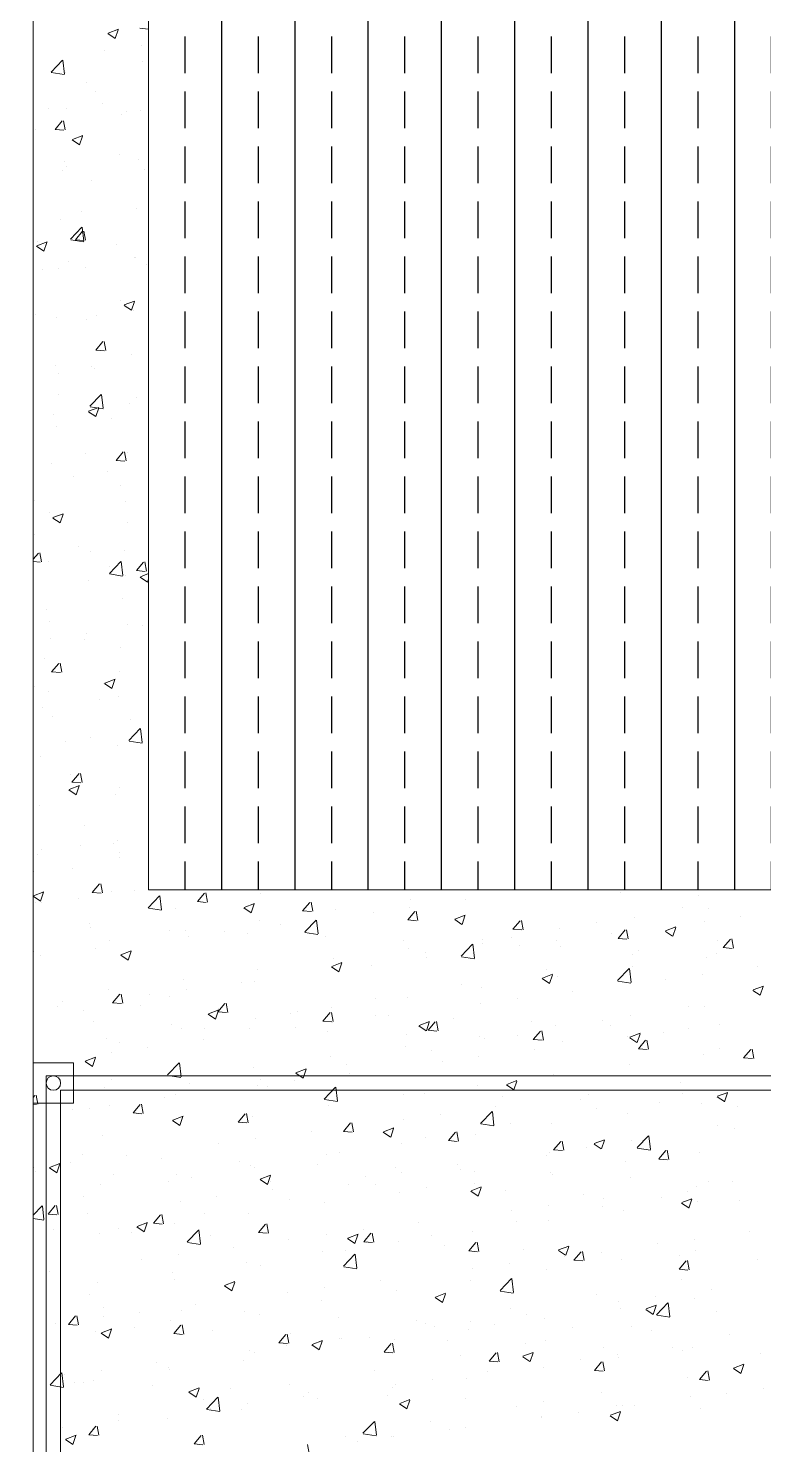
# Model space of a CAD drawing. Header units: millimetres. Extents: x 100 to 1222, y 100 to 694.
# Drawn here: x 293.24 to 298.02, y 536.13 to 545.33 of the extents above; entities that cross this region are included whole.
import ezdxf

# ---------------------------------------------------------------- set-up
doc = ezdxf.new("R2010")
doc.units = ezdxf.units.MM
doc.layers.add('2', color=11, linetype='Continuous')
for name, color, linetype, lineweight in [('Alvenaria', 8, 'Continuous', 9), ('Aço 1020', 6, 'Continuous', 9), ('PAREDE', 7, 'Continuous', 9)]:
    doc.layers.add(name, color=color, linetype=linetype, lineweight=lineweight)

msp = doc.modelspace()

# ---------------------------------------------------------------- hatches: boundary and pattern name
at = {"layer": '2'}
h = msp.add_hatch(dxfattribs=at)
h.set_pattern_fill('BRASS', color=256, scale=0.075, angle=90)
h.set_pattern_definition([(90, (-7.4424, -3450.46003), (-0.47625, 3e-17), []), (90, (-7.6805, -3450.46003), (-0.47625, 3e-17), [0.238125, -0.1190625])])
h.paths.add_polyline_path([(294.0254, 539.737), (309.6315, 539.737), (309.6315, 552.862), (294.0254, 552.862)])

# ---------------------------------------------------------------- linework, layer by layer
at = {"layer": 'Alvenaria'}
for p, q in [((293.7614, 545.2972), (293.8087, 545.2652)), ((293.7626, 545.2999), (293.8293, 545.3255)), ((293.8091, 545.2651), (293.8284, 545.3227)), ((293.9689, 545.3317), (294.0254, 545.3267)), ((293.7398, 545.1874), (293.7398, 545.1874)), ((293.9783, 545.2188), (293.9783, 545.2188)), ((293.3915, 545.0476), (293.4657, 545.1249)), ((293.4785, 545.0347), (293.468, 545.1252)), ((293.9826, 545.1132), (293.9826, 545.1132)), ((293.3932, 545.0441), (293.4779, 545.0309)), ((293.4879, 545.0418), (293.4879, 545.0418)), ((293.6192, 544.9815), (293.6192, 544.9815)), ((293.6803, 544.9189), (293.6803, 544.9189)), ((293.3727, 544.8125), (293.3727, 544.8125)), ((293.4893, 544.8117), (293.4893, 544.8117)), ((293.7277, 544.8431), (293.7277, 544.8431)), ((293.9711, 544.7961), (293.9711, 544.7961)), ((293.4179, 544.675), (293.4638, 544.7298)), ((293.4835, 544.6716), (293.4725, 544.7313)), ((293.4763, 544.7247), (293.4763, 544.7247)), ((293.8475, 544.7723), (293.8475, 544.7723)), ((293.8812, 544.791), (293.8812, 544.791)), ((293.292, 544.677), (293.292, 544.677)), ((293.4179, 544.675), (293.4748, 544.67)), ((293.5308, 544.6092), (293.5975, 544.6348)), ((293.5773, 544.5744), (293.5966, 544.632)), ((293.5296, 544.6065), (293.577, 544.5745)), ((293.4771, 544.4674), (293.4771, 544.4674)), ((293.4908, 544.4348), (293.4908, 544.4348)), ((293.8379, 544.5149), (293.8379, 544.5149)), ((293.9595, 544.479), (293.9595, 544.479)), ((293.4648, 544.4076), (293.4648, 544.4076)), ((293.6557, 544.3437), (293.6557, 544.3437)), ((293.9993, 544.4133), (293.9993, 544.4133)), ((293.9479, 544.162), (293.9479, 544.162)), ((293.4532, 544.0905), (293.4532, 544.0905)), ((293.5873, 544.1392), (293.5873, 544.1392)), ((293.5178, 543.9621), (293.592, 544.0394)), ((293.5501, 543.9586), (293.596, 544.0133)), ((293.6048, 543.9492), (293.5943, 544.0397)), ((293.6157, 543.9552), (293.6046, 544.0149)), ((293.2978, 543.9158), (293.3452, 543.8838)), ((293.2991, 543.9185), (293.3658, 543.9441)), ((293.3053, 543.948), (293.3053, 543.948)), ((293.3456, 543.8837), (293.3649, 543.9413)), ((293.5195, 543.9586), (293.6042, 543.9454)), ((293.5501, 543.9585), (293.607, 543.9536)), ((293.8138, 543.9266), (293.8138, 543.9266)), ((293.5062, 543.8201), (293.5062, 543.8201)), ((293.9363, 543.8449), (293.9363, 543.8449)), ((293.9383, 543.8427), (293.9383, 543.8427)), ((294.0146, 543.7986), (294.0146, 543.7986)), ((293.3367, 543.7636), (293.3367, 543.7636)), ((293.4416, 543.7735), (293.4416, 543.7735)), ((293.6164, 543.7753), (293.6164, 543.7753)), ((293.8447, 543.5662), (293.8447, 543.5662)), ((293.8664, 543.5323), (293.9138, 543.5003)), ((293.8676, 543.535), (293.9343, 543.5606)), ((293.9141, 543.5002), (293.9334, 543.5578)), ((293.9247, 543.5278), (293.9247, 543.5278)), ((293.2892, 543.4708), (293.2892, 543.4708)), ((293.43, 543.4564), (293.43, 543.4564)), ((293.6243, 543.4424), (293.6243, 543.4424)), ((293.6877, 543.4671), (293.6877, 543.4671)), ((293.9262, 543.4985), (293.9262, 543.4985)), ((293.6822, 543.2421), (293.7281, 543.2968)), ((293.6822, 543.2421), (293.7392, 543.2371)), ((293.7478, 543.2387), (293.7368, 543.2984)), ((293.4184, 543.1393), (293.4184, 543.1393)), ((293.9131, 543.2107), (293.9131, 543.2107)), ((293.4371, 543.0914), (293.4371, 543.0914)), ((293.6529, 543.1375), (293.6529, 543.1375)), ((293.6756, 543.1228), (293.6756, 543.1228)), ((293.4388, 542.9557), (293.4388, 542.9557)), ((293.6359, 542.8443), (293.7025, 542.8699)), ((293.6441, 542.8766), (293.7183, 542.9539)), ((293.6458, 542.873), (293.7305, 542.8599)), ((293.6824, 542.8095), (293.7017, 542.8671)), ((293.7311, 542.8637), (293.7205, 542.9542)), ((293.9016, 542.8936), (293.9016, 542.8936)), ((293.9473, 542.9342), (293.9473, 542.9342)), ((293.4068, 542.8222), (293.4068, 542.8222)), ((293.6346, 542.8416), (293.682, 542.8096)), ((293.6397, 542.8277), (293.6397, 542.8277)), ((293.7858, 542.7946), (293.7858, 542.7946)), ((293.425, 542.7471), (293.425, 542.7471)), ((293.3953, 542.5051), (293.3953, 542.5051)), ((293.6136, 542.5692), (293.6136, 542.5692)), ((293.8144, 542.5257), (293.8603, 542.5804)), ((293.8144, 542.5256), (293.8713, 542.5206)), ((293.88, 542.5222), (293.869, 542.5819)), ((293.89, 542.5765), (293.89, 542.5765)), ((293.5352, 542.4189), (293.5352, 542.4189)), ((293.7578, 542.45), (293.7578, 542.45)), ((293.8418, 542.3601), (293.8418, 542.3601)), ((293.2864, 542.2647), (293.2864, 542.2647)), ((293.8784, 542.2595), (293.8784, 542.2595)), ((293.3837, 542.1881), (293.3837, 542.1881)), ((293.4029, 542.1509), (293.4503, 542.1189)), ((293.4041, 542.1536), (293.4708, 542.1792)), ((293.4506, 542.1188), (293.4699, 542.1764)), ((293.2846, 542.0432), (293.2846, 542.0432)), ((293.8862, 542.1224), (293.8862, 542.1224)), ((293.5723, 541.9633), (293.5723, 541.9633)), ((293.8668, 541.9424), (293.8668, 541.9424)), ((293.2754, 541.8833), (293.3093, 541.9237)), ((293.2754, 541.8679), (293.3203, 541.8639)), ((293.329, 541.8655), (293.3179, 541.9252)), ((293.3721, 541.871), (293.3721, 541.871)), ((293.6501, 541.9314), (293.6501, 541.9314)), ((293.7704, 541.7911), (293.8446, 541.8684)), ((293.8574, 541.7782), (293.8468, 541.8687)), ((293.9466, 541.8092), (293.9925, 541.8639)), ((294.0121, 541.8058), (294.0011, 541.8655)), ((293.772, 541.7875), (293.8568, 541.7744)), ((293.7731, 541.8353), (293.7731, 541.8353)), ((293.874, 541.7782), (293.874, 541.7782)), ((293.9465, 541.8091), (294.0035, 541.8042)), ((293.9714, 541.7674), (294.0188, 541.7354)), ((293.9727, 541.7701), (294.0254, 541.7903)), ((293.6356, 541.7468), (293.6356, 541.7468)), ((294.0192, 541.7353), (294.0254, 541.754)), ((293.8552, 541.6253), (293.8552, 541.6253)), ((293.3605, 541.5539), (293.3605, 541.5539)), ((293.3828, 541.4791), (293.3828, 541.4791)), ((293.6235, 541.4025), (293.6235, 541.4025)), ((293.8913, 541.4576), (293.8913, 541.4576)), ((293.9842, 541.45), (293.9842, 541.45)), ((293.385, 541.3711), (293.385, 541.3711)), ((293.6108, 541.3631), (293.6108, 541.3631)), ((293.8436, 541.3082), (293.8436, 541.3082)), ((293.3489, 541.2368), (293.3489, 541.2368)), ((293.3955, 541.1525), (293.4414, 541.2072)), ((293.4611, 541.1491), (293.4501, 541.2088)), ((293.3955, 541.1525), (293.4524, 541.1475)), ((293.839, 541.1539), (293.839, 541.1539)), ((293.2836, 541.0586), (293.2836, 541.0586)), ((293.3729, 541.0268), (293.3729, 541.0268)), ((293.7336, 541.0743), (293.7336, 541.0743)), ((293.7397, 541.0767), (293.7871, 541.0447)), ((293.7409, 541.0794), (293.8076, 541.105)), ((293.7874, 541.0446), (293.8067, 541.1022)), ((293.7058, 540.9709), (293.7058, 540.9709)), ((293.8321, 540.9911), (293.8321, 540.9911)), ((293.3373, 540.9197), (293.3373, 540.9197)), ((293.3982, 540.8645), (293.3982, 540.8645)), ((293.9066, 540.843), (293.9066, 540.843)), ((293.8967, 540.7056), (293.9708, 540.7829)), ((293.9836, 540.6927), (293.9731, 540.7832)), ((293.4831, 540.6986), (293.4831, 540.6986)), ((293.6473, 540.7252), (293.6473, 540.7252)), ((293.8205, 540.6741), (293.8205, 540.6741)), ((293.8983, 540.702), (293.983, 540.6889)), ((293.3258, 540.6026), (293.3258, 540.6026)), ((293.5163, 540.4868), (293.5163, 540.4868)), ((293.5277, 540.436), (293.5736, 540.4908)), ((293.5933, 540.4326), (293.5823, 540.4923)), ((293.5079, 540.386), (293.5553, 540.354)), ((293.5091, 540.3887), (293.5758, 540.4143)), ((293.5277, 540.436), (293.5846, 540.431)), ((293.5556, 540.3539), (293.575, 540.4114)), ((293.834, 540.4021), (293.834, 540.4021)), ((294.0248, 540.4653), (294.0248, 540.4653)), ((293.8089, 540.357), (293.8089, 540.357)), ((293.3142, 540.2856), (293.3142, 540.2856)), ((293.608, 540.1569), (293.608, 540.1569)), ((293.5835, 540.0265), (293.5835, 540.0265)), ((293.7973, 540.0399), (293.7973, 540.0399)), ((293.8219, 540.0579), (293.8219, 540.0579)), ((293.3026, 539.9685), (293.3026, 539.9685)), ((293.3308, 540), (293.3308, 540)), ((293.8362, 539.9478), (293.8362, 539.9478)), ((293.8393, 539.9785), (293.8393, 539.9785)), ((293.2807, 539.8524), (293.2807, 539.8524)), ((293.5316, 539.8721), (293.5316, 539.8721)), ((293.6598, 539.7196), (293.7058, 539.7743)), ((293.7254, 539.7161), (293.7144, 539.7759)), ((293.2762, 539.6953), (293.3235, 539.6633)), ((293.2774, 539.698), (293.3441, 539.7236)), ((293.291, 539.6514), (293.291, 539.6514)), ((293.3239, 539.6632), (293.3432, 539.7207)), ((293.3329, 539.6508), (293.3329, 539.6508)), ((293.5713, 539.6822), (293.5713, 539.6822)), ((293.6598, 539.7195), (293.7168, 539.7145)), ((293.7857, 539.7228), (293.7857, 539.7228)), ((293.9321, 539.7297), (293.9321, 539.7297)), ((294.0229, 539.6201), (294.0971, 539.6974)), ((294.1099, 539.6072), (294.0994, 539.6977)), ((294.343, 539.6598), (294.389, 539.7145)), ((294.343, 539.6598), (294.4, 539.6548)), ((294.4086, 539.6564), (294.3976, 539.7161)), ((294.6462, 539.6217), (294.7129, 539.6473)), ((294.6928, 539.5869), (294.7121, 539.6445)), ((294.7555, 539.7098), (294.7555, 539.7098)), ((295.0262, 539.6), (295.0722, 539.6548)), ((295.0918, 539.5966), (295.0808, 539.6563)), ((295.7281, 539.6723), (295.7281, 539.6723)), ((296.083, 539.6702), (296.083, 539.6702)), ((296.2092, 539.7332), (296.2092, 539.7332)), ((297.0909, 539.7217), (297.0909, 539.7217)), ((297.5994, 539.7002), (297.5994, 539.7002)), ((294.0246, 539.6165), (294.1093, 539.6034)), ((294.2, 539.6144), (294.2, 539.6144)), ((294.645, 539.619), (294.6924, 539.587)), ((295.0262, 539.6), (295.0832, 539.595)), ((295.239, 539.6052), (295.239, 539.6052)), ((295.4838, 539.5913), (295.4838, 539.5913)), ((295.7094, 539.5403), (295.7553, 539.595)), ((295.7223, 539.6227), (295.7223, 539.6227)), ((295.775, 539.5368), (295.764, 539.5965)), ((296.0151, 539.5454), (296.0818, 539.571)), ((296.0616, 539.5106), (296.0809, 539.5682)), ((297.1814, 539.5546), (297.1814, 539.5546)), ((297.4936, 539.6182), (297.4936, 539.6182)), ((297.6625, 539.6156), (297.6625, 539.6156)), ((297.8732, 539.5631), (297.8732, 539.5631)), ((293.6445, 539.5191), (293.6445, 539.5191)), ((293.6498, 539.4944), (293.6498, 539.4944)), ((294.1582, 539.4729), (294.1582, 539.4729)), ((294.2632, 539.4728), (294.2632, 539.4728)), ((294.5215, 539.4646), (294.5215, 539.4646)), ((294.7443, 539.5338), (294.7443, 539.5338)), ((294.8823, 539.5121), (294.8823, 539.5121)), ((295.0395, 539.4624), (295.1137, 539.5397)), ((295.0412, 539.4589), (295.1259, 539.4457)), ((295.1265, 539.4495), (295.1159, 539.54)), ((295.7094, 539.5402), (295.7664, 539.5352)), ((296.0139, 539.5427), (296.0613, 539.5107)), ((296.3926, 539.4805), (296.4385, 539.5352)), ((296.3926, 539.4804), (296.4495, 539.4755)), ((296.4582, 539.4771), (296.4472, 539.5368)), ((296.6923, 539.4876), (296.6923, 539.4876)), ((296.9381, 539.5229), (296.9381, 539.5229)), ((297.0758, 539.4207), (297.1217, 539.4754)), ((297.1414, 539.4173), (297.1304, 539.477)), ((297.3828, 539.4664), (297.4301, 539.4345)), ((297.384, 539.4691), (297.4507, 539.4947)), ((297.4305, 539.4343), (297.4498, 539.4919)), ((297.6347, 539.5318), (297.6347, 539.5318)), ((293.7742, 539.4057), (293.7742, 539.4057)), ((294.2831, 539.4332), (294.2831, 539.4332)), ((294.6667, 539.4514), (294.6667, 539.4514)), ((295.1752, 539.4299), (295.1752, 539.4299)), ((295.6836, 539.4084), (295.6836, 539.4084)), ((296.056, 539.3048), (296.1302, 539.3821)), ((296.143, 539.2919), (296.1325, 539.3823)), ((296.1921, 539.387), (296.1921, 539.387)), ((296.1976, 539.4162), (296.1976, 539.4162)), ((296.3826, 539.4275), (296.3826, 539.4275)), ((296.434, 539.3737), (296.434, 539.3737)), ((296.6724, 539.4051), (296.6724, 539.4051)), ((297.0332, 539.4526), (297.0332, 539.4526)), ((297.0758, 539.4207), (297.1327, 539.4157)), ((297.7218, 539.4091), (297.7218, 539.4091)), ((297.759, 539.3609), (297.8049, 539.4157)), ((297.8246, 539.3575), (297.8136, 539.4172)), ((293.2794, 539.3343), (293.2794, 539.3343)), ((293.3208, 539.3065), (293.3208, 539.3065)), ((293.6815, 539.354), (293.6815, 539.354)), ((293.8447, 539.3118), (293.8921, 539.2798)), ((293.8459, 539.3145), (293.9126, 539.3401)), ((293.8924, 539.2797), (293.9118, 539.3372)), ((295.2274, 539.2881), (295.2274, 539.2881)), ((295.7165, 539.3552), (295.7165, 539.3552)), ((295.8271, 539.3322), (295.8271, 539.3322)), ((295.8324, 539.2945), (295.8324, 539.2945)), ((296.0577, 539.3012), (296.1424, 539.2881)), ((296.7006, 539.3655), (296.7006, 539.3655)), ((297.1663, 539.3137), (297.1663, 539.3137)), ((297.209, 539.344), (297.209, 539.344)), ((297.6509, 539.2985), (297.6509, 539.2985)), ((297.7175, 539.3225), (297.7175, 539.3225)), ((297.759, 539.3609), (297.8159, 539.3559)), ((294.7327, 539.2167), (294.7327, 539.2167)), ((295.2136, 539.2355), (295.261, 539.2035)), ((295.2148, 539.2382), (295.2815, 539.2638)), ((295.2332, 539.2156), (295.2332, 539.2156)), ((295.2613, 539.2034), (295.2806, 539.261)), ((295.2716, 539.2368), (295.2716, 539.2368)), ((295.4717, 539.247), (295.4717, 539.247)), ((296.5837, 539.1619), (296.6504, 539.1875)), ((296.6108, 539.2184), (296.6108, 539.2184)), ((296.6302, 539.1271), (296.6495, 539.1847)), ((297.0726, 539.1471), (297.1468, 539.2244)), ((297.1595, 539.1342), (297.149, 539.2247)), ((297.1698, 539.2376), (297.1698, 539.2376)), ((297.6226, 539.1875), (297.6226, 539.1875)), ((297.9833, 539.235), (297.9833, 539.235)), ((294.2516, 539.1557), (294.2516, 539.1557)), ((294.6317, 539.1364), (294.6317, 539.1364)), ((294.7162, 539.1415), (294.7162, 539.1415)), ((296.0554, 539.123), (296.0554, 539.123)), ((296.186, 539.0991), (296.186, 539.0991)), ((296.5824, 539.1592), (296.6298, 539.1272)), ((296.6807, 539.1705), (296.6807, 539.1705)), ((297.0742, 539.1436), (297.159, 539.1304)), ((297.3841, 539.1561), (297.3841, 539.1561)), ((297.9525, 539.0856), (298.0192, 539.1112)), ((297.999, 539.0508), (298.0184, 539.1084)), ((293.4643, 539.0077), (293.4643, 539.0077)), ((293.7626, 539.0887), (293.7626, 539.0887)), ((293.792, 539.0031), (293.8379, 539.0578)), ((293.792, 539.0031), (293.8489, 538.9981)), ((293.8576, 538.9997), (293.8466, 539.0594)), ((294.0325, 539.0575), (294.0325, 539.0575)), ((294.1607, 539.0461), (294.1607, 539.0461)), ((294.2709, 539.0889), (294.2709, 539.0889)), ((294.5408, 538.9399), (294.5298, 538.9996)), ((295.4999, 539.0277), (295.4999, 539.0277)), ((295.7049, 539.0381), (295.7049, 539.0381)), ((296.4218, 539.0294), (296.4218, 539.0294)), ((296.7826, 539.0769), (296.7826, 539.0769)), ((297.9513, 539.0829), (297.9987, 539.051)), ((293.4309, 538.9783), (293.4309, 538.9783)), ((293.6052, 538.9508), (293.6052, 538.9508)), ((293.9728, 538.9862), (293.9728, 538.9862)), ((294.4133, 538.9283), (294.4606, 538.8963)), ((294.4145, 538.931), (294.4812, 538.9566)), ((294.461, 538.8962), (294.4803, 538.9538)), ((294.4752, 538.9433), (294.5211, 538.9981)), ((294.4752, 538.9433), (294.5321, 538.9383)), ((294.4812, 538.9647), (294.4812, 538.9647)), ((294.9444, 538.9323), (294.9444, 538.9323)), ((294.9897, 538.9432), (294.9897, 538.9432)), ((295.1584, 538.8836), (295.2043, 538.9383)), ((295.224, 538.8801), (295.213, 538.9398)), ((295.2159, 538.971), (295.2159, 538.971)), ((295.4982, 538.9217), (295.4982, 538.9217)), ((295.5818, 538.9188), (295.5818, 538.9188)), ((296.1834, 538.998), (296.1834, 538.998)), ((297.1582, 538.9205), (297.1582, 538.9205)), ((297.5301, 538.9804), (297.5301, 538.9804)), ((297.6393, 538.9815), (297.6393, 538.9815)), ((293.6651, 538.8797), (293.6651, 538.8797)), ((294.1736, 538.8582), (294.1736, 538.8582)), ((294.24, 538.8386), (294.24, 538.8386)), ((294.3889, 538.837), (294.3889, 538.837)), ((294.6821, 538.8367), (294.6821, 538.8367)), ((294.7212, 538.8996), (294.7212, 538.8996)), ((294.9827, 538.8399), (294.9827, 538.8399)), ((295.1584, 538.8835), (295.2153, 538.8785)), ((295.1905, 538.8153), (295.1905, 538.8153)), ((295.2211, 538.8713), (295.2211, 538.8713)), ((295.7821, 538.852), (295.8295, 538.82)), ((295.7834, 538.8547), (295.85, 538.8803)), ((295.8299, 538.8199), (295.8492, 538.8775)), ((295.8416, 538.8238), (295.8875, 538.8785)), ((295.8416, 538.8238), (295.8985, 538.8188)), ((295.9072, 538.8204), (295.8962, 538.8801)), ((296.0066, 538.9002), (296.0066, 538.9002)), ((296.5151, 538.8788), (296.5151, 538.8788)), ((296.5248, 538.764), (296.5707, 538.8187)), ((296.5904, 538.7606), (296.5793, 538.8203)), ((296.6692, 538.8534), (296.6692, 538.8534)), ((296.9746, 538.885), (296.9746, 538.885)), ((297.0235, 538.8573), (297.0235, 538.8573)), ((297.532, 538.8358), (297.532, 538.8358)), ((297.7328, 538.8593), (297.7328, 538.8593)), ((293.751, 538.7716), (293.751, 538.7716)), ((293.8334, 538.7416), (293.8334, 538.7416)), ((294.3811, 538.7607), (294.3811, 538.7607)), ((295.699, 538.7938), (295.699, 538.7938)), ((296.1744, 538.782), (296.1744, 538.782)), ((296.2074, 538.7723), (296.2074, 538.7723)), ((296.4191, 538.7897), (296.4191, 538.7897)), ((296.5248, 538.764), (296.5817, 538.759)), ((296.7159, 538.7508), (296.7159, 538.7508)), ((297.1336, 538.7804), (297.1336, 538.7804)), ((297.151, 538.7757), (297.1984, 538.7437)), ((297.1522, 538.7784), (297.2189, 538.804)), ((297.1987, 538.7436), (297.218, 538.8012)), ((297.208, 538.7043), (297.2539, 538.759)), ((297.2244, 538.7293), (297.2244, 538.7293)), ((297.2736, 538.7008), (297.2625, 538.7605)), ((297.372, 538.8118), (297.372, 538.8118)), ((293.2779, 538.6463), (293.2779, 538.6463)), ((293.6142, 538.6238), (293.6809, 538.6494)), ((293.6607, 538.589), (293.68, 538.6465)), ((293.7819, 538.6818), (293.7819, 538.6818)), ((294.0204, 538.7132), (294.0204, 538.7132)), ((295.2043, 538.6539), (295.2043, 538.6539)), ((295.6933, 538.721), (295.6933, 538.721)), ((295.8636, 538.6943), (295.8636, 538.6943)), ((296.1713, 538.6537), (296.1713, 538.6537)), ((296.532, 538.7012), (296.532, 538.7012)), ((297.208, 538.7042), (297.2649, 538.6992)), ((297.6277, 538.6644), (297.6277, 538.6644)), ((297.7328, 538.7078), (297.7328, 538.7078)), ((297.8912, 538.6445), (297.9371, 538.6992)), ((297.8912, 538.6444), (297.9481, 538.6395)), ((297.9567, 538.641), (297.9457, 538.7008)), ((293.613, 538.6211), (293.6603, 538.5891)), ((294.1492, 538.5346), (294.2234, 538.6119)), ((294.2362, 538.5217), (294.2257, 538.6122)), ((294.7096, 538.5825), (294.7096, 538.5825)), ((294.9818, 538.5448), (295.0292, 538.5128)), ((294.983, 538.5475), (295.0497, 538.5731)), ((295.0296, 538.5127), (295.0489, 538.5703)), ((295.3082, 538.599), (295.3082, 538.599)), ((295.3313, 538.5431), (295.3313, 538.5431)), ((295.9328, 538.6223), (295.9328, 538.6223)), ((297.1466, 538.6034), (297.1466, 538.6034)), ((293.7394, 538.4545), (293.7394, 538.4545)), ((293.7833, 538.502), (293.7833, 538.502)), ((294.1509, 538.531), (294.2356, 538.5179)), ((294.2285, 538.5216), (294.2285, 538.5216)), ((294.2917, 538.4805), (294.2917, 538.4805)), ((294.7321, 538.4642), (294.7321, 538.4642)), ((294.7527, 538.5036), (294.7527, 538.5036)), ((294.8002, 538.459), (294.8002, 538.459)), ((294.9705, 538.4956), (294.9705, 538.4956)), ((295.1658, 538.3769), (295.2399, 538.4542)), ((295.2527, 538.364), (295.2422, 538.4545)), ((296.1629, 538.4649), (296.1629, 538.4649)), ((296.3507, 538.4685), (296.3981, 538.4365)), ((296.3519, 538.4712), (296.4186, 538.4968)), ((296.3984, 538.4364), (296.4177, 538.494)), ((296.6576, 538.5363), (296.6576, 538.5363)), ((297.4822, 538.4836), (297.4822, 538.4836)), ((293.2754, 538.3875), (293.2869, 538.4011)), ((293.3066, 538.343), (293.2956, 538.4027)), ((294.1305, 538.385), (294.1305, 538.385)), ((294.1972, 538.4083), (294.1972, 538.4083)), ((295.1674, 538.3734), (295.2521, 538.3602)), ((295.3087, 538.4376), (295.3087, 538.4376)), ((295.6818, 538.4039), (295.6818, 538.4039)), ((295.8171, 538.4161), (295.8171, 538.4161)), ((296.3256, 538.3946), (296.3256, 538.3946)), ((296.834, 538.3731), (296.834, 538.3731)), ((296.883, 538.4047), (296.883, 538.4047)), ((297.1214, 538.4361), (297.1214, 538.4361)), ((297.4908, 538.4121), (297.4908, 538.4121)), ((297.7195, 538.3922), (297.7669, 538.3603)), ((297.7208, 538.3949), (297.7875, 538.4205)), ((297.7673, 538.3601), (297.7866, 538.4177)), ((293.2754, 538.3434), (293.2979, 538.3414)), ((293.5313, 538.3062), (293.5313, 538.3062)), ((293.6417, 538.313), (293.6417, 538.313)), ((293.7698, 538.3375), (293.7698, 538.3375)), ((293.9242, 538.2866), (293.9701, 538.3414)), ((293.9242, 538.2866), (293.9811, 538.2816)), ((293.9898, 538.2832), (293.9787, 538.3429)), ((294.1827, 538.2403), (294.2494, 538.2659)), ((294.2292, 538.2055), (294.2486, 538.263)), ((294.6074, 538.2269), (294.6533, 538.2816)), ((294.6729, 538.2234), (294.6619, 538.2832)), ((294.698, 538.2655), (294.698, 538.2655)), ((295.1927, 538.3369), (295.1927, 538.3369)), ((295.9207, 538.278), (295.9207, 538.278)), ((296.1823, 538.2193), (296.2565, 538.2966)), ((296.2693, 538.2064), (296.2588, 538.2968)), ((296.2814, 538.3255), (296.2814, 538.3255)), ((296.9353, 538.3167), (296.9353, 538.3167)), ((297.135, 538.2863), (297.135, 538.2863)), ((297.3425, 538.3516), (297.3425, 538.3516)), ((297.6162, 538.3473), (297.6162, 538.3473)), ((297.851, 538.3301), (297.851, 538.3301)), ((294.1815, 538.2376), (294.2289, 538.2056)), ((294.2169, 538.2045), (294.2169, 538.2045)), ((294.6074, 538.2268), (294.6643, 538.2219)), ((295.2906, 538.1671), (295.3365, 538.2218)), ((295.3561, 538.1637), (295.3451, 538.2234)), ((295.5516, 538.164), (295.6183, 538.1896)), ((295.5981, 538.1292), (295.6174, 538.1868)), ((295.6823, 538.2466), (295.6823, 538.2466)), ((296.184, 538.2157), (296.2687, 538.2026)), ((296.3798, 538.2214), (296.3798, 538.2214)), ((296.646, 538.2192), (296.646, 538.2192)), ((297.719, 538.2029), (297.719, 538.2029)), ((297.8332, 538.1871), (297.8332, 538.1871)), ((293.7278, 538.1374), (293.7278, 538.1374)), ((294.4815, 538.0886), (294.4815, 538.0886)), ((294.72, 538.12), (294.72, 538.12)), ((295.0807, 538.1674), (295.0807, 538.1674)), ((295.2906, 538.1671), (295.3475, 538.1621)), ((295.5504, 538.1613), (295.5978, 538.1293)), ((295.6702, 538.0869), (295.6702, 538.0869)), ((295.8243, 538.126), (295.8243, 538.126)), ((295.9737, 538.1073), (296.0197, 538.1621)), ((295.9737, 538.1073), (296.0307, 538.1023)), ((296.0393, 538.1039), (296.0283, 538.1636)), ((296.1513, 538.1478), (296.1513, 538.1478)), ((296.6569, 538.0476), (296.7029, 538.1023)), ((296.7225, 538.0441), (296.7115, 538.1038)), ((296.9192, 538.085), (296.9666, 538.053)), ((296.9205, 538.0877), (296.9872, 538.1133)), ((296.967, 538.0529), (296.9863, 538.1105)), ((297.1635, 538.1076), (297.1635, 538.1076)), ((297.1989, 538.0616), (297.273, 538.1389)), ((297.2316, 538.1079), (297.2316, 538.1079)), ((297.2858, 538.0487), (297.2753, 538.1392)), ((293.5978, 538.0153), (293.5978, 538.0153)), ((293.88, 538.0094), (293.88, 538.0094)), ((294.1062, 537.9938), (294.1062, 537.9938)), ((295.1811, 538.0198), (295.1811, 538.0198)), ((295.2688, 538.0307), (295.2688, 538.0307)), ((296.608, 538.0122), (296.608, 538.0122)), ((296.6324, 538.029), (296.6324, 538.029)), ((296.6569, 538.0475), (296.7139, 538.0425)), ((296.8709, 538.0604), (296.8709, 538.0604)), ((297.2005, 538.0581), (297.2852, 538.0449)), ((297.3401, 537.9878), (297.3861, 538.0425)), ((297.3401, 537.9877), (297.3971, 537.9828)), ((297.4057, 537.9844), (297.3947, 538.0441)), ((297.6046, 538.0302), (297.6046, 538.0302)), ((293.2808, 537.9305), (293.2808, 537.9305)), ((293.2901, 537.9088), (293.2901, 537.9088)), ((293.3812, 537.9304), (293.4286, 537.8984)), ((293.3824, 537.9331), (293.4491, 537.9587)), ((293.4289, 537.8983), (293.4482, 537.9558)), ((293.5192, 537.9619), (293.5192, 537.9619)), ((294.6147, 537.9723), (294.6147, 537.9723)), ((294.6864, 537.9484), (294.6864, 537.9484)), ((294.7134, 537.9353), (294.7134, 537.9353)), ((295.1232, 537.9508), (295.1232, 537.9508)), ((295.6316, 537.9293), (295.6316, 537.9293)), ((295.6701, 537.9024), (295.6701, 537.9024)), ((296.0309, 537.9498), (296.0309, 537.9498)), ((296.0526, 537.9169), (296.0526, 537.9169)), ((296.1401, 537.9079), (296.1401, 537.9079)), ((296.6344, 537.9022), (296.6344, 537.9022)), ((297.1235, 537.9692), (297.1235, 537.9692)), ((293.7162, 537.8203), (293.7162, 537.8203)), ((293.7986, 537.8873), (293.7986, 537.8873)), ((294.1579, 537.84), (294.1579, 537.84)), ((294.2053, 537.8874), (294.2053, 537.8874)), ((294.3071, 537.8659), (294.3071, 537.8659)), ((294.7501, 537.8541), (294.7974, 537.8221)), ((294.7513, 537.8568), (294.818, 537.8824)), ((294.7978, 537.822), (294.8171, 537.8796)), ((294.8155, 537.8444), (294.8155, 537.8444)), ((295.324, 537.8229), (295.324, 537.8229)), ((295.4317, 537.871), (295.4317, 537.871)), ((295.4971, 537.8215), (295.4971, 537.8215)), ((296.1201, 537.7805), (296.1868, 537.8061)), ((296.1397, 537.8307), (296.1397, 537.8307)), ((296.1667, 537.7457), (296.186, 537.8033)), ((296.6486, 537.8864), (296.6486, 537.8864)), ((297.157, 537.8649), (297.157, 537.8649)), ((297.5826, 537.8114), (297.5826, 537.8114)), ((297.6655, 537.8434), (297.6655, 537.8434)), ((297.821, 537.8428), (297.821, 537.8428)), ((293.6024, 537.7446), (293.6024, 537.7446)), ((294.2309, 537.7129), (294.2309, 537.7129)), ((294.4694, 537.7443), (294.4694, 537.7443)), ((294.8301, 537.7918), (294.8301, 537.7918)), ((294.9416, 537.7262), (294.9416, 537.7262)), ((295.6586, 537.7698), (295.6586, 537.7698)), ((295.8325, 537.8014), (295.8325, 537.8014)), ((296.1189, 537.7778), (296.1663, 537.7458)), ((296.3409, 537.7799), (296.3409, 537.7799)), ((296.8494, 537.7584), (296.8494, 537.7584)), ((296.981, 537.7323), (296.981, 537.7323)), ((297.3579, 537.737), (297.3579, 537.737)), ((297.489, 537.7042), (297.5557, 537.7298)), ((297.5273, 537.7743), (297.5273, 537.7743)), ((297.5355, 537.6694), (297.5548, 537.727)), ((297.593, 537.7131), (297.593, 537.7131)), ((297.8663, 537.7155), (297.8663, 537.7155)), ((293.2754, 537.6239), (293.3331, 537.684)), ((293.3459, 537.5939), (293.3354, 537.6843)), ((293.3731, 537.63), (293.4191, 537.6847)), ((293.3731, 537.6299), (293.4301, 537.6249)), ((293.4387, 537.6265), (293.4277, 537.6862)), ((293.6294, 537.6337), (293.6294, 537.6337)), ((294.0563, 537.5702), (294.1023, 537.6249)), ((294.1219, 537.5668), (294.1109, 537.6265)), ((294.3861, 537.6308), (294.3861, 537.6308)), ((294.6748, 537.6313), (294.6748, 537.6313)), ((295.1695, 537.7027), (295.1695, 537.7027)), ((296.3818, 537.6534), (296.3818, 537.6534)), ((296.6203, 537.6848), (296.6203, 537.6848)), ((296.9718, 537.6789), (296.9718, 537.6789)), ((297.1119, 537.6521), (297.1119, 537.6521)), ((297.4878, 537.7015), (297.5352, 537.6695)), ((293.2754, 537.6009), (293.3453, 537.59)), ((293.4083, 537.5311), (293.4083, 537.5311)), ((293.8306, 537.5355), (293.8306, 537.5355)), ((293.9497, 537.5469), (293.9971, 537.5149)), ((293.951, 537.5496), (294.0177, 537.5752)), ((293.9975, 537.5148), (294.0168, 537.5723)), ((294.0563, 537.5701), (294.1133, 537.5652)), ((294.1937, 537.5703), (294.1937, 537.5703)), ((294.3625, 537.4362), (294.3519, 537.5267)), ((294.7395, 537.5104), (294.7854, 537.5651)), ((294.8051, 537.507), (294.7941, 537.5667)), ((295.4196, 537.5267), (295.4196, 537.5267)), ((295.7803, 537.5742), (295.7803, 537.5742)), ((296.4163, 537.5836), (296.4163, 537.5836)), ((296.6228, 537.5851), (296.6228, 537.5851)), ((293.7047, 537.5032), (293.7047, 537.5032)), ((293.9167, 537.5096), (293.9167, 537.5096)), ((294.2755, 537.4491), (294.3497, 537.5264)), ((294.2772, 537.4455), (294.3619, 537.4324)), ((294.4252, 537.4881), (294.4252, 537.4881)), ((294.7395, 537.5104), (294.7965, 537.5054)), ((294.9337, 537.4667), (294.9337, 537.4667)), ((295.1811, 537.4953), (295.1811, 537.4953)), ((295.3186, 537.4706), (295.366, 537.4386)), ((295.3198, 537.4733), (295.3865, 537.4989)), ((295.3663, 537.4385), (295.3857, 537.4961)), ((295.4227, 537.4506), (295.4686, 537.5054)), ((295.4227, 537.4506), (295.4796, 537.4456)), ((295.4421, 537.4452), (295.4421, 537.4452)), ((295.4883, 537.4472), (295.4773, 537.5069)), ((295.647, 537.4527), (295.647, 537.4527)), ((295.8608, 537.4882), (295.8608, 537.4882)), ((296.1059, 537.3909), (296.1518, 537.4456)), ((296.1281, 537.5137), (296.1281, 537.5137)), ((296.1715, 537.3874), (296.1605, 537.4471)), ((297.332, 537.4358), (297.332, 537.4358)), ((297.5705, 537.4672), (297.5705, 537.4672)), ((297.9312, 537.5147), (297.9312, 537.5147)), ((294.2188, 537.3686), (294.2188, 537.3686)), ((294.5796, 537.4161), (294.5796, 537.4161)), ((295.158, 537.3856), (295.158, 537.3856)), ((295.292, 537.2914), (295.3662, 537.3687)), ((295.3054, 537.3929), (295.3054, 537.3929)), ((295.379, 537.2785), (295.3685, 537.369)), ((295.9506, 537.4237), (295.9506, 537.4237)), ((296.1059, 537.3908), (296.1628, 537.3858)), ((296.4591, 537.4022), (296.4591, 537.4022)), ((296.6875, 537.3943), (296.7349, 537.3623)), ((296.6887, 537.397), (296.7554, 537.4226)), ((296.7305, 537.3566), (296.7305, 537.3566)), ((296.7352, 537.3622), (296.7545, 537.4198)), ((296.7891, 537.3311), (296.835, 537.3858)), ((296.8547, 537.3277), (296.8437, 537.3874)), ((296.9675, 537.3807), (296.9675, 537.3807)), ((297.476, 537.3593), (297.476, 537.3593)), ((297.5814, 537.396), (297.5814, 537.396)), ((293.3788, 537.258), (293.3788, 537.258)), ((293.9804, 537.3372), (293.9804, 537.3372)), ((294.1821, 537.2532), (294.1821, 537.2532)), ((294.6632, 537.3142), (294.6632, 537.3142)), ((294.7499, 537.2975), (294.7499, 537.2975)), ((295.2937, 537.2879), (295.3784, 537.2747)), ((296.1313, 537.2777), (296.1313, 537.2777)), ((296.3697, 537.3091), (296.3697, 537.3091)), ((296.6113, 537.268), (296.6113, 537.268)), ((296.7891, 537.3311), (296.846, 537.3261)), ((297.1003, 537.3351), (297.1003, 537.3351)), ((297.4723, 537.2713), (297.5182, 537.3261)), ((297.4723, 537.2713), (297.5292, 537.2663)), ((297.5379, 537.2679), (297.5269, 537.3276)), ((297.9845, 537.3378), (297.9845, 537.3378)), ((293.6931, 537.1862), (293.6931, 537.1862)), ((294.1944, 537.2022), (294.1944, 537.2022)), ((294.5183, 537.1634), (294.5657, 537.1314)), ((294.5195, 537.1661), (294.5862, 537.1917)), ((294.566, 537.1313), (294.5853, 537.1888)), ((295.5297, 537.1985), (295.5297, 537.1985)), ((296.1165, 537.1966), (296.1165, 537.1966)), ((296.3086, 537.1338), (296.3828, 537.2111)), ((296.3956, 537.1209), (296.385, 537.2113)), ((297.488, 537.2059), (297.488, 537.2059)), ((293.6389, 537.1068), (293.6389, 537.1068)), ((294.9305, 537.1196), (294.9305, 537.1196)), ((295.1464, 537.0685), (295.1464, 537.0685)), ((295.169, 537.151), (295.169, 537.151)), ((295.6354, 537.1356), (295.6354, 537.1356)), ((295.8872, 537.0871), (295.9345, 537.0551)), ((295.8884, 537.0898), (295.9551, 537.1154)), ((295.9349, 537.055), (295.9542, 537.1126)), ((296.3103, 537.1302), (296.395, 537.1171)), ((296.9325, 537.1106), (296.9325, 537.1106)), ((297.3199, 537.0915), (297.3199, 537.0915)), ((297.5698, 537.079), (297.5698, 537.079)), ((297.6806, 537.139), (297.6806, 537.139)), ((293.7313, 537.0229), (293.7313, 537.0229)), ((293.9682, 536.9929), (293.9682, 536.9929)), ((294.2397, 537.0014), (294.2397, 537.0014)), ((294.329, 537.0404), (294.329, 537.0404)), ((294.6517, 536.9971), (294.6517, 536.9971)), ((294.7482, 536.9799), (294.7482, 536.9799)), ((296.377, 537.0152), (296.377, 537.0152)), ((296.4799, 536.9809), (296.4799, 536.9809)), ((297.0814, 537.0601), (297.0814, 537.0601)), ((297.0887, 537.018), (297.0887, 537.018)), ((297.256, 537.0108), (297.3034, 536.9788)), ((297.2573, 537.0135), (297.324, 537.0391)), ((297.3038, 536.9787), (297.3231, 537.0363)), ((297.3251, 536.9761), (297.3993, 537.0534)), ((297.4121, 536.9632), (297.4016, 537.0537)), ((297.7162, 536.9968), (297.7162, 536.9968)), ((293.4236, 536.9164), (293.4236, 536.9164)), ((293.5053, 536.9135), (293.5512, 536.9682)), ((293.5053, 536.9134), (293.5622, 536.9085)), ((293.5709, 536.9101), (293.5599, 536.9698)), ((293.7192, 536.8589), (293.7859, 536.8845)), ((293.7298, 536.9615), (293.7298, 536.9615)), ((293.9321, 536.895), (293.9321, 536.895)), ((294.1705, 536.9361), (294.1705, 536.9361)), ((294.1885, 536.8537), (294.2344, 536.9084)), ((294.2541, 536.8503), (294.2431, 536.91)), ((295.2567, 536.9585), (295.2567, 536.9585)), ((295.7651, 536.937), (295.7651, 536.937)), ((295.8215, 536.9199), (295.8215, 536.9199)), ((295.8807, 536.902), (295.8807, 536.902)), ((296.1191, 536.9334), (296.1191, 536.9334)), ((296.2736, 536.9155), (296.2736, 536.9155)), ((296.5997, 536.9509), (296.5997, 536.9509)), ((296.782, 536.894), (296.782, 536.894)), ((297.1607, 536.9014), (297.1607, 536.9014)), ((297.3268, 536.9725), (297.4115, 536.9594)), ((293.6815, 536.8691), (293.6815, 536.8691)), ((293.718, 536.8562), (293.7654, 536.8242)), ((293.7657, 536.8241), (293.785, 536.8816)), ((294.1885, 536.8537), (294.2454, 536.8487)), ((294.4406, 536.8735), (294.4406, 536.8735)), ((294.8717, 536.7939), (294.9176, 536.8487)), ((294.8717, 536.7939), (294.9286, 536.7889)), ((294.9373, 536.7905), (294.9263, 536.8502)), ((294.949, 536.852), (294.949, 536.852)), ((295.0881, 536.7826), (295.1548, 536.8082)), ((295.1346, 536.7478), (295.1539, 536.8054)), ((295.266, 536.8245), (295.266, 536.8245)), ((295.2791, 536.8228), (295.2791, 536.8228)), ((295.4575, 536.8305), (295.4575, 536.8305)), ((295.6238, 536.8185), (295.6238, 536.8185)), ((295.966, 536.809), (295.966, 536.809)), ((296.105, 536.8795), (296.105, 536.8795)), ((296.6052, 536.8061), (296.6052, 536.8061)), ((297.2905, 536.8725), (297.2905, 536.8725)), ((297.799, 536.851), (297.799, 536.851)), ((294.68, 536.7439), (294.68, 536.7439)), ((294.7105, 536.7292), (294.7105, 536.7292)), ((294.9184, 536.7753), (294.9184, 536.7753)), ((295.0869, 536.7799), (295.1342, 536.7479)), ((295.1348, 536.7515), (295.1348, 536.7515)), ((295.5549, 536.7342), (295.6008, 536.7889)), ((295.5549, 536.7341), (295.6118, 536.7292)), ((295.6205, 536.7307), (295.6094, 536.7905)), ((296.0497, 536.7107), (296.0497, 536.7107)), ((296.2381, 536.6744), (296.284, 536.7291)), ((296.3037, 536.671), (296.2926, 536.7307)), ((296.4557, 536.7036), (296.5031, 536.6716)), ((296.4569, 536.7063), (296.5236, 536.7319)), ((296.4744, 536.7875), (296.4744, 536.7875)), ((296.5035, 536.6715), (296.5228, 536.7291)), ((296.9829, 536.7661), (296.9829, 536.7661)), ((297.0693, 536.7158), (297.0693, 536.7158)), ((297.0771, 536.7009), (297.0771, 536.7009)), ((297.4301, 536.7633), (297.4301, 536.7633)), ((297.4913, 536.7446), (297.4913, 536.7446)), ((297.5582, 536.7619), (297.5582, 536.7619)), ((297.9998, 536.7231), (297.9998, 536.7231)), ((293.7177, 536.6172), (293.7177, 536.6172)), ((294.0784, 536.6647), (294.0784, 536.6647)), ((294.1551, 536.6338), (294.1551, 536.6338)), ((294.159, 536.6191), (294.159, 536.6191)), ((294.6401, 536.68), (294.6401, 536.68)), ((295.4943, 536.6154), (295.4943, 536.6154)), ((296.2381, 536.6744), (296.295, 536.6694)), ((296.5881, 536.6338), (296.5881, 536.6338)), ((296.8309, 536.6844), (296.8309, 536.6844)), ((296.9213, 536.6146), (296.9672, 536.6694)), ((296.9213, 536.6146), (296.9782, 536.6096)), ((296.9868, 536.6112), (296.9758, 536.6709)), ((297.6045, 536.5549), (297.6504, 536.6096)), ((297.67, 536.5514), (297.659, 536.6111)), ((297.8246, 536.6273), (297.872, 536.5953)), ((297.8258, 536.63), (297.8925, 536.6556)), ((297.8723, 536.5952), (297.8916, 536.6528)), ((293.3852, 536.5212), (293.4594, 536.5985)), ((293.3869, 536.5177), (293.4716, 536.5045)), ((293.4722, 536.5083), (293.4617, 536.5988)), ((293.4792, 536.5859), (293.4792, 536.5859)), ((293.5418, 536.5387), (293.5418, 536.5387)), ((293.5996, 536.5385), (293.5996, 536.5385)), ((293.6699, 536.552), (293.6699, 536.552)), ((294.0502, 536.5173), (294.0502, 536.5173)), ((294.9388, 536.52), (294.9388, 536.52)), ((295.6301, 536.5263), (295.6301, 536.5263)), ((295.8686, 536.5577), (295.8686, 536.5577)), ((296.0934, 536.5624), (296.0934, 536.5624)), ((296.2293, 536.6052), (296.2293, 536.6052)), ((297.5245, 536.5681), (297.5245, 536.5681)), ((297.6045, 536.5548), (297.6614, 536.5498)), ((294.2865, 536.4727), (294.3339, 536.4407)), ((294.2878, 536.4754), (294.3545, 536.501)), ((294.3343, 536.4406), (294.3536, 536.4981)), ((294.3833, 536.4247), (294.3833, 536.4247)), ((294.4018, 536.3636), (294.476, 536.4409)), ((294.4888, 536.3507), (294.4782, 536.4411)), ((294.5587, 536.4958), (294.5587, 536.4958)), ((295.0286, 536.4471), (295.0286, 536.4471)), ((295.0672, 536.4743), (295.0672, 536.4743)), ((295.1232, 536.4344), (295.1232, 536.4344)), ((295.5756, 536.4528), (295.5756, 536.4528)), ((295.6123, 536.5014), (295.6123, 536.5014)), ((295.6566, 536.3991), (295.7233, 536.4247)), ((296.0841, 536.4313), (296.0841, 536.4313)), ((296.969, 536.4728), (296.969, 536.4728)), ((297.5467, 536.4448), (297.5467, 536.4448)), ((297.781, 536.4668), (297.781, 536.4668)), ((298.0195, 536.4982), (298.0195, 536.4982)), ((294.4034, 536.36), (294.4882, 536.3469)), ((294.4294, 536.3683), (294.4294, 536.3683)), ((294.6285, 536.363), (294.6285, 536.363)), ((294.6678, 536.3996), (294.6678, 536.3996)), ((295.6554, 536.3964), (295.7028, 536.3644)), ((295.7031, 536.3643), (295.7225, 536.4219)), ((296.4135, 536.3774), (296.4135, 536.3774)), ((296.5925, 536.4098), (296.5925, 536.4098)), ((296.8187, 536.3401), (296.8187, 536.3401)), ((297.0255, 536.3228), (297.0922, 536.3484)), ((297.0656, 536.3838), (297.0656, 536.3838)), ((297.072, 536.288), (297.0913, 536.3456)), ((297.101, 536.3884), (297.101, 536.3884)), ((297.1795, 536.3876), (297.1795, 536.3876)), ((297.6095, 536.3669), (297.6095, 536.3669)), ((293.4671, 536.2416), (293.4671, 536.2416)), ((293.6375, 536.197), (293.6834, 536.2518)), ((293.7031, 536.1936), (293.692, 536.2533)), ((293.8278, 536.3294), (293.8278, 536.3294)), ((293.8278, 536.2891), (293.8278, 536.2891)), ((294.1474, 536.302), (294.1474, 536.302)), ((295.4183, 536.2059), (295.4925, 536.2832)), ((295.5053, 536.193), (295.4948, 536.2835)), ((295.858, 536.2821), (295.858, 536.2821)), ((296.0818, 536.2453), (296.0818, 536.2453)), ((296.5765, 536.3168), (296.5765, 536.3168)), ((296.5803, 536.3087), (296.5803, 536.3087)), ((297.0243, 536.3201), (297.0717, 536.2881)), ((293.4862, 536.1655), (293.5336, 536.1335)), ((293.4875, 536.1682), (293.5541, 536.1938)), ((293.534, 536.1334), (293.5533, 536.1909)), ((293.6375, 536.197), (293.6944, 536.192)), ((293.6583, 536.2349), (293.6583, 536.2349)), ((294.3207, 536.1373), (294.3666, 536.192)), ((294.3862, 536.1338), (294.3752, 536.1935)), ((295.3025, 536.1867), (295.3025, 536.1867)), ((295.3796, 536.1507), (295.3796, 536.1507)), ((295.42, 536.2024), (295.5047, 536.1892)), ((295.6007, 536.1844), (295.6007, 536.1844)), ((295.618, 536.1821), (295.618, 536.1821)), ((295.9787, 536.2295), (295.9787, 536.2295)), ((294.3207, 536.1372), (294.3776, 536.1322)), ((295.0694, 536.0741), (295.0584, 536.1338))]:
    msp.add_line(p, q, dxfattribs=at)
at = {"layer": 'Aço 1020'}
for p, q in [((298.6286, 538.5276), (293.3598, 538.5276)), ((293.3598, 538.5276), (293.3598, 533.2776)), ((298.5348, 538.4339), (293.4536, 538.4339)), ((293.4536, 538.4339), (293.4536, 533.1839))]:
    msp.add_line(p, q, dxfattribs=at)
msp.add_lwpolyline([(293.2754, 538.612), (293.5379, 538.612), (293.5379, 538.3495), (293.2754, 538.3495)], close=True, dxfattribs=at)
msp.add_circle((293.4067, 538.4807), 0.0469, dxfattribs=at)
at = {"layer": 'PAREDE'}
msp.add_line((293.2754, 563.362), (293.2754, 533.362), dxfattribs=at)
for points in [[(277.5254, 563.362), (293.2754, 563.362), (293.2754, 533.362), (277.5254, 533.362)], [(294.0254, 552.862), (309.6315, 552.862), (309.6315, 539.737), (294.0254, 539.737)]]:
    msp.add_lwpolyline(points, close=True, dxfattribs=at)

doc.saveas('drawing.dxf')
